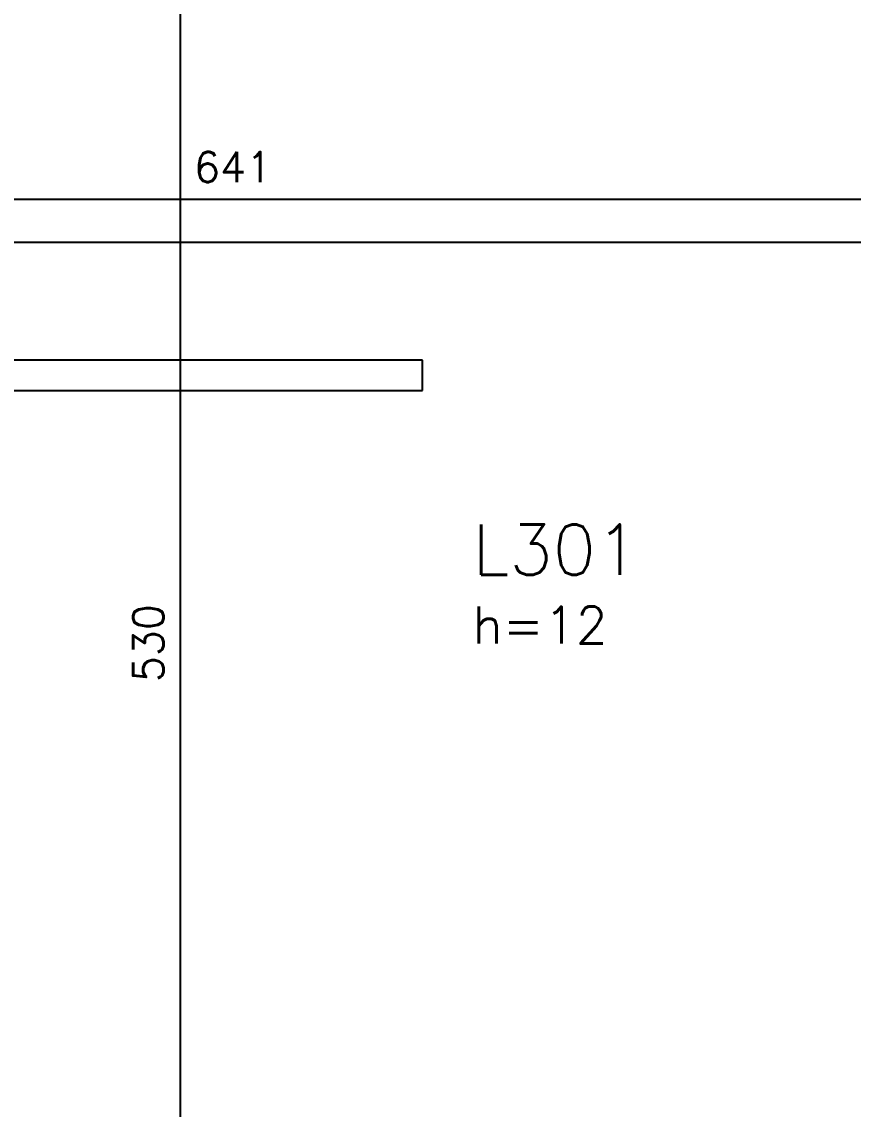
# Model space of a CAD drawing. Extents: x -14651 to 11095, y -4567 to -1290.
# Drawn here: x 484.5 to 731.4, y -3432 to -3109.1 of the extents above; entities that cross this region are included whole.
import ezdxf

# ---------------------------------------------------------------- set-up
doc = ezdxf.new("R2010")
doc.units = 0
doc.header["$LTSCALE"] = 25
for name, color, linetype in [('ALVENARIA NÃO ESTRUTURAL', 242, 'Continuous'), ('COTA', 1, 'Continuous'), ('L-D', 2, 'Continuous'), ('L-N', 4, 'Continuous')]:
    doc.layers.add(name, color=color, linetype=linetype)
doc.layers.add('XREF-MC41-BAS-ELE-PLN-TIPO-TERR$0$DEFPOINTS_ATOMO', color=21, linetype='Continuous', plot=False)
doc.styles.add('COTA', font='romans.shx')
doc.styles.get("Standard").update_dxf_attribs({"font": 'romans.shx'})
doc.dimstyles.new('forma', dxfattribs={"dimscale": 5, "dimtxt": 1.8, "dimasz": 0.8, "dimexe": 2, "dimexo": 1, "dimgap": 1, "dimtad": 1, "dimdec": 1, "dimzin": 9, "dimtxsty": 'COTA', "dimblk1": 'DOT', "dimblk2": 'DOT', "dimsah": 1, "dimcen": 0, "dimdle": 1, "dimclrd": 256, "dimclre": 256, "dimclrt": 2, "dimadec": 0, "dimazin": 0, "dimtfac": 1, "dimtdec": 0, "dimtmove": 0, "dimatfit": 3, "dimfxl": 1, "dimtolj": 1, "dimtzin": 0, "dimarcsym": 0})

# ---------------------------------------------------------------- blocks, each defined once
blk = doc.blocks.new('A$Cf20c1e06')
at = {"layer": 'ALVENARIA NÃO ESTRUTURAL'}
for p, q in [((5.9327, 11.8253), (4.5327, 11.8253)), ((5.9327, 11.7353), (5.9327, 11.8253)), ((4.5327, 11.7353), (5.9327, 11.7353))]:
    blk.add_line(p, q, dxfattribs=at)
blk = doc.blocks.new('_Dot')
at = {"color": 0, "linetype": 'ByBlock', "lineweight": -2}
blk.add_line((-0.5, 0), (-1, 0), dxfattribs=at)
at = {"color": 0, "linetype": 'ByBlock', "const_width": 0.5}
blk.add_lwpolyline([(-0.25, 0, 1), (0.25, 0, 1)], format="xyb", close=True, dxfattribs=at)
blk = doc.blocks.new('*D148')
at = {"layer": 'COTA', "lineweight": -2, "transparency": 16777216}
for p, q in [((549.52, -3028.6), (521.59, -3028.6)), ((531.59, -3032.6), (531.59, -3554.6)), ((588.52, -3558.6), (521.59, -3558.6))]:
    blk.add_line(p, q, dxfattribs=at)
at = {"layer": 'Defpoints', "color": 0, "transparency": 16777216}
for p in [(554.52, -3028.6), (531.59, -3558.6), (593.52, -3558.6)]:
    blk.add_point(p, dxfattribs=at)
at = {"layer": 'COTA', "lineweight": -2, "transparency": 16777216, "xscale": 4, "yscale": 4, "zscale": 4}
for p, rotation in [((531.59, -3028.6), 90), ((531.59, -3558.6), 270)]:
    blk.add_blockref('_Dot', p, dxfattribs=dict(at, rotation=rotation))
at = {"layer": 'COTA', "color": 2, "transparency": 16777216, "insert": (522.09, -3293.6), "char_height": 9, "attachment_point": 5, "rotation": 90, "style": 'COTA'}
blk.add_mtext('\\A1;530 ', dxfattribs=at)
blk = doc.blocks.new('*D227')
at = {"layer": 'COTA', "lineweight": -2, "transparency": 16777216}
for p, q in [((213.52, -3141.12), (213.52, -3171.76)), ((854.52, -3156.05), (854.52, -3171.76)), ((217.52, -3161.76), (850.52, -3161.76))]:
    blk.add_line(p, q, dxfattribs=at)
at = {"layer": 'Defpoints', "color": 0, "transparency": 16777216}
for p in [(213.52, -3136.12), (854.52, -3151.05), (854.52, -3161.76)]:
    blk.add_point(p, dxfattribs=at)
at = {"layer": 'COTA', "lineweight": -2, "transparency": 16777216, "xscale": 4, "yscale": 4, "zscale": 4, "rotation": 180}
blk.add_blockref('_Dot', (213.52, -3161.76), dxfattribs=at)
at = {"layer": 'COTA', "lineweight": -2, "transparency": 16777216, "xscale": 4, "yscale": 4, "zscale": 4}
blk.add_blockref('_Dot', (854.52, -3161.76), dxfattribs=at)
at = {"layer": 'COTA', "color": 2, "transparency": 16777216, "insert": (547.23, -3152.26), "char_height": 9, "attachment_point": 5, "style": 'COTA'}
blk.add_mtext('\\A1;641 ', dxfattribs=at)

msp = doc.modelspace()

# ---------------------------------------------------------------- linework, layer by layer
at = {"layer": 'XREF-MC41-BAS-ELE-PLN-TIPO-TERR$0$DEFPOINTS_ATOMO'}
msp.add_lwpolyline([(199.52, -3044.6), (1454.36, -3044.6), (1454.36, -3174.6), (199.52, -3174.6)], close=True, dxfattribs=at)

# ---------------------------------------------------------------- block references
at = {"layer": 'COTA', "xscale": 100, "yscale": 100, "zscale": 100}
msp.add_blockref('A$Cf20c1e06', (10.24, -4392.13), dxfattribs=at)

# ---------------------------------------------------------------- texts
at = {"layer": 'L-D'}
msp.add_text('h=12', height=11, dxfattribs=at).set_placement((618.33, -3293.73))
at = {"layer": 'L-N'}
msp.add_text('L301', height=15, dxfattribs=at).set_placement((618.33, -3273.33))

# ---------------------------------------------------------------- dimensions: what is measured, and where the dimension line sits
at = {"layer": 'COTA'}
dim = msp.add_linear_dim(base=(531.59, -3558.6), p1=(554.52, -3028.6), p2=(593.52, -3558.6), angle=90, dimstyle='forma', override={"dimpost": ' '}, dxfattribs=at)
dim.commit()
dim.dimension.update_dxf_attribs({"geometry": '*D148', "text_midpoint": (522.09, -3293.6)})
dim = msp.add_linear_dim(base=(854.52, -3161.76), p1=(213.52, -3136.12), p2=(854.52, -3151.05), dimstyle='forma', override={"dimpost": ' '}, dxfattribs=at)
dim.commit()
dim.dimension.update_dxf_attribs({"geometry": '*D227', "text_midpoint": (547.23, -3161.76), "dimtype": 128})

doc.saveas('drawing.dxf')
